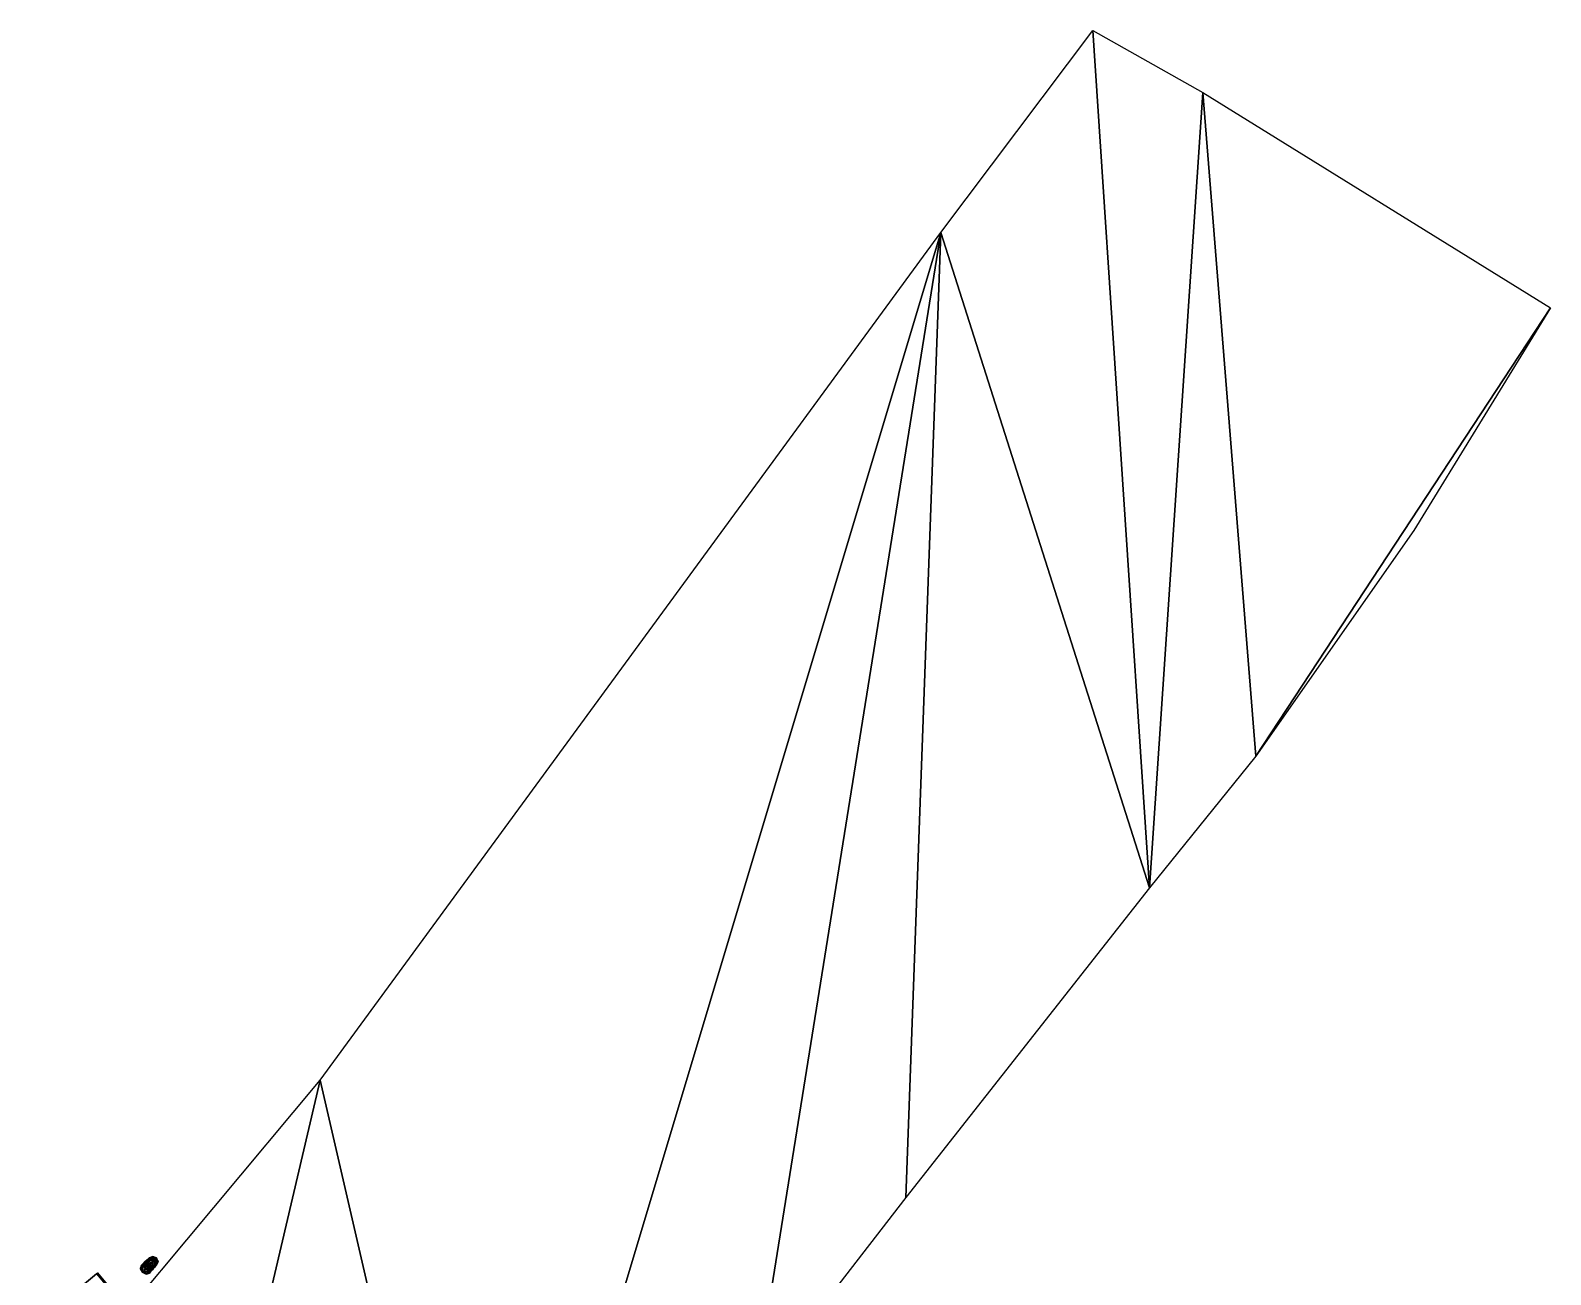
# Model space of a CAD drawing. Extents: x -135.9 to -110.5, y 44.3 to 83.2.
# Drawn here: x -130.36 to -123.58, y 55.28 to 60.83 of the extents above; entities that cross this region are included whole.
import ezdxf

# ---------------------------------------------------------------- set-up
doc = ezdxf.new("R2010")
doc.units = 0
doc.layers.get('0').update_dxf_attribs({"color": 254, "linetype": 'CONTINUOUS'})

msp = doc.modelspace()

# ---------------------------------------------------------------- meshes
at = {"color": 151}
mesh = msp.add_polyface(dxfattribs=at)
corners = [(-129.0672, 56.1477, -2.1008), (-129.4876, 54.3532, -2.0305), (-130.016, 55.0128, -2.0432), (-128.3561, 53.069, -2.0079), (-126.2979, 59.9272, -2.2851), (-127.1278, 54.7533, -2.09), (-126.4549, 55.6241, -2.1331), (-125.3681, 57.0056, -2.2019), (-125.6209, 60.8283, -2.3294), (-125.1302, 60.5518, -2.3293), (-124.8931, 57.593, -2.2314), (-123.5782, 59.5921, -2.326), (-124.1883, 58.598, -2.2798)]
mesh.append_faces([[corners[k] for k in face] for face in [(0, 1, 2), (1, 0, 3), (3, 0, 4), (3, 4, 5), (5, 4, 6), (6, 4, 7), (7, 4, 8), (7, 8, 9), (7, 9, 10), (10, 9, 11), (10, 11, 12)]], dxfattribs={"color": 151})
at = {"color": 9}
mesh = msp.add_polyface(dxfattribs=at)
corners = [(-129.8321, 55.3157, -1.4972), (-129.8166, 55.3326, -1.4615), (-129.8242, 55.3007, -1.4929), (-129.8091, 55.3171, -1.4581), (-129.8284, 55.2869, -1.483), (-129.8143, 55.3023, -1.4504), (-129.8423, 55.2824, -1.4733), (-129.8291, 55.2968, -1.443), (-129.8576, 55.2899, -1.4695), (-129.8449, 55.3038, -1.4401), (-129.8655, 55.3049, -1.4738), (-129.8524, 55.3192, -1.4435), (-129.8613, 55.3187, -1.4837), (-129.8472, 55.334, -1.4512), (-129.8474, 55.3231, -1.4934), (-129.8324, 55.3396, -1.4586), (-129.8321, 55.3157, -1.4972), (-129.8166, 55.3326, -1.4615), (-129.8166, 55.3326, -1.4615), (-129.8054, 55.345, -1.4225), (-129.8091, 55.3171, -1.4581), (-129.7982, 55.3293, -1.4201), (-129.8143, 55.3023, -1.4504), (-129.8041, 55.3137, -1.4149), (-129.8291, 55.2968, -1.443), (-129.8196, 55.3074, -1.4099), (-129.8449, 55.3038, -1.4401), (-129.8357, 55.314, -1.408), (-129.8524, 55.3192, -1.4435), (-129.8429, 55.3298, -1.4104), (-129.8472, 55.334, -1.4512), (-129.837, 55.3454, -1.4156), (-129.8324, 55.3396, -1.4586), (-129.8215, 55.3517, -1.4207), (-129.8166, 55.3326, -1.4615), (-129.8054, 55.345, -1.4225), (-129.8054, 55.345, -1.4225), (-129.7988, 55.3528, -1.3814), (-129.7982, 55.3293, -1.4201), (-129.7918, 55.3368, -1.38), (-129.8041, 55.3137, -1.4149), (-129.7981, 55.3207, -1.3774), (-129.8196, 55.3074, -1.4099), (-129.814, 55.3139, -1.3749), (-129.8357, 55.314, -1.408), (-129.8303, 55.3204, -1.3741), (-129.8429, 55.3298, -1.4104), (-129.8373, 55.3364, -1.3754), (-129.837, 55.3454, -1.4156), (-129.831, 55.3525, -1.3781), (-129.8215, 55.3517, -1.4207), (-129.8151, 55.3593, -1.3805), (-129.8054, 55.345, -1.4225), (-129.7988, 55.3528, -1.3814), (-129.7988, 55.3528, -1.3814), (-129.7971, 55.3556, -1.3391), (-129.7918, 55.3368, -1.38), (-129.7901, 55.3396, -1.3388), (-129.7981, 55.3207, -1.3774), (-129.7965, 55.3233, -1.3388), (-129.814, 55.3139, -1.3749), (-129.8125, 55.3164, -1.339), (-129.8303, 55.3204, -1.3741), (-129.8288, 55.3228, -1.3393), (-129.8373, 55.3364, -1.3754), (-129.8358, 55.3388, -1.3395), (-129.831, 55.3525, -1.3781), (-129.8294, 55.3551, -1.3395), (-129.8151, 55.3593, -1.3805), (-129.8133, 55.362, -1.3394), (-129.7988, 55.3528, -1.3814), (-129.7971, 55.3556, -1.3391), (-129.7971, 55.3556, -1.3391), (-129.8001, 55.3535, -1.2968), (-129.7901, 55.3396, -1.3388), (-129.793, 55.3375, -1.2977), (-129.7965, 55.3233, -1.3388), (-129.7993, 55.3214, -1.3003), (-129.8125, 55.3164, -1.339), (-129.8151, 55.3145, -1.3031), (-129.8288, 55.3228, -1.3393), (-129.8313, 55.321, -1.3045), (-129.8358, 55.3388, -1.3395), (-129.8383, 55.337, -1.3036), (-129.8294, 55.3551, -1.3395), (-129.8321, 55.3531, -1.301), (-129.8133, 55.362, -1.3394), (-129.8163, 55.3599, -1.2982), (-129.7971, 55.3556, -1.3391), (-129.8001, 55.3535, -1.2968), (-129.8001, 55.3535, -1.2968), (-129.8079, 55.3463, -1.2557), (-129.793, 55.3375, -1.2977), (-129.8006, 55.3306, -1.2577), (-129.7993, 55.3214, -1.3003), (-129.8064, 55.3149, -1.2628), (-129.8151, 55.3145, -1.3031), (-129.8217, 55.3085, -1.2682), (-129.8313, 55.321, -1.3045), (-129.8377, 55.3151, -1.2707), (-129.8383, 55.337, -1.3036), (-129.845, 55.3309, -1.2687), (-129.8321, 55.3531, -1.301), (-129.8392, 55.3466, -1.2636), (-129.8163, 55.3599, -1.2982), (-129.8239, 55.353, -1.2582), (-129.8001, 55.3535, -1.2968), (-129.8079, 55.3463, -1.2557), (-129.8079, 55.3463, -1.2557), (-129.8202, 55.3345, -1.2169), (-129.8006, 55.3306, -1.2577), (-129.8126, 55.319, -1.2199), (-129.8064, 55.3149, -1.2628), (-129.8176, 55.304, -1.2275), (-129.8217, 55.3085, -1.2682), (-129.8322, 55.2984, -1.2353), (-129.8377, 55.3151, -1.2707), (-129.8479, 55.3053, -1.2387), (-129.845, 55.3309, -1.2687), (-129.8554, 55.3208, -1.2358), (-129.8392, 55.3466, -1.2636), (-129.8505, 55.3358, -1.2282), (-129.8239, 55.353, -1.2582), (-129.8359, 55.3414, -1.2204), (-129.8079, 55.3463, -1.2557), (-129.8202, 55.3345, -1.2169), (-129.8202, 55.3345, -1.2169), (-129.8367, 55.3182, -1.1814), (-129.8126, 55.319, -1.2199), (-129.8287, 55.3031, -1.1853), (-129.8176, 55.304, -1.2275), (-129.8327, 55.2892, -1.1951), (-129.8322, 55.2984, -1.2353), (-129.8462, 55.2845, -1.2051), (-129.8479, 55.3053, -1.2387), (-129.8615, 55.2919, -1.2095), (-129.8554, 55.3208, -1.2358), (-129.8695, 55.307, -1.2056), (-129.8505, 55.3358, -1.2282), (-129.8655, 55.3209, -1.1958), (-129.8359, 55.3414, -1.2204), (-129.852, 55.3256, -1.1858), (-129.8202, 55.3345, -1.2169), (-129.8367, 55.3182, -1.1814)]
mesh.append_faces([[corners[k] for k in face] for face in [(0, 1, 2), (1, 2, 3), (2, 3, 4), (3, 4, 5), (4, 5, 6), (5, 6, 7), (6, 7, 8), (7, 8, 9), (8, 9, 10), (9, 10, 11), (10, 11, 12), (11, 12, 13), (12, 13, 14), (13, 14, 15), (14, 15, 16), (15, 16, 17), (18, 19, 20), (19, 20, 21), (20, 21, 22), (21, 22, 23), (22, 23, 24), (23, 24, 25), (24, 25, 26), (25, 26, 27), (26, 27, 28), (27, 28, 29), (28, 29, 30), (29, 30, 31), (30, 31, 32), (31, 32, 33), (32, 33, 34), (33, 34, 35), (36, 37, 38), (37, 38, 39), (38, 39, 40), (39, 40, 41), (40, 41, 42), (41, 42, 43), (42, 43, 44), (43, 44, 45), (44, 45, 46), (45, 46, 47), (46, 47, 48), (47, 48, 49), (48, 49, 50), (49, 50, 51), (50, 51, 52), (51, 52, 53), (54, 55, 56), (55, 56, 57), (56, 57, 58), (57, 58, 59), (58, 59, 60), (59, 60, 61), (60, 61, 62), (61, 62, 63), (62, 63, 64), (63, 64, 65), (64, 65, 66), (65, 66, 67), (66, 67, 68), (67, 68, 69), (68, 69, 70), (69, 70, 71), (72, 73, 74), (73, 74, 75), (74, 75, 76), (75, 76, 77), (76, 77, 78), (77, 78, 79), (78, 79, 80), (79, 80, 81), (80, 81, 82), (81, 82, 83), (82, 83, 84), (83, 84, 85), (84, 85, 86), (85, 86, 87), (86, 87, 88), (87, 88, 89), (90, 91, 92), (91, 92, 93), (92, 93, 94), (93, 94, 95), (94, 95, 96), (95, 96, 97), (96, 97, 98), (97, 98, 99), (98, 99, 100), (99, 100, 101), (100, 101, 102), (101, 102, 103), (102, 103, 104), (103, 104, 105), (104, 105, 106), (105, 106, 107), (108, 109, 110), (109, 110, 111), (110, 111, 112), (111, 112, 113), (112, 113, 114), (113, 114, 115), (114, 115, 116), (115, 116, 117), (116, 117, 118), (117, 118, 119), (118, 119, 120), (119, 120, 121), (120, 121, 122), (121, 122, 123), (122, 123, 124), (123, 124, 125), (126, 127, 128), (127, 128, 129), (128, 129, 130), (129, 130, 131), (130, 131, 132), (131, 132, 133), (132, 133, 134), (133, 134, 135), (134, 135, 136), (135, 136, 137), (136, 137, 138), (137, 138, 139), (138, 139, 140), (139, 140, 141), (140, 141, 142), (141, 142, 143)]], dxfattribs={"color": 9})
at = {"color": 151}
mesh = msp.add_polyface(dxfattribs=at)
corners = [(-130.2152, 54.8742, -1.7559), (-130.3552, 55.0417, -1.7558), (-129.9204, 55.1205, -1.761), (-130.0605, 55.2881, -1.7609), (-130.2195, 54.8708, -2.176), (-130.3596, 55.0384, -2.1759), (-129.9248, 55.1171, -2.181), (-130.0648, 55.2847, -2.1809)]
mesh.append_faces([[corners[k] for k in face] for face in [(0, 1, 3, 2), (0, 1, 5, 4), (1, 3, 7, 5), (2, 3, 7, 6), (2, 0, 4, 6), (4, 5, 7, 6)]], dxfattribs={"color": 151})

doc.saveas('drawing.dxf')
